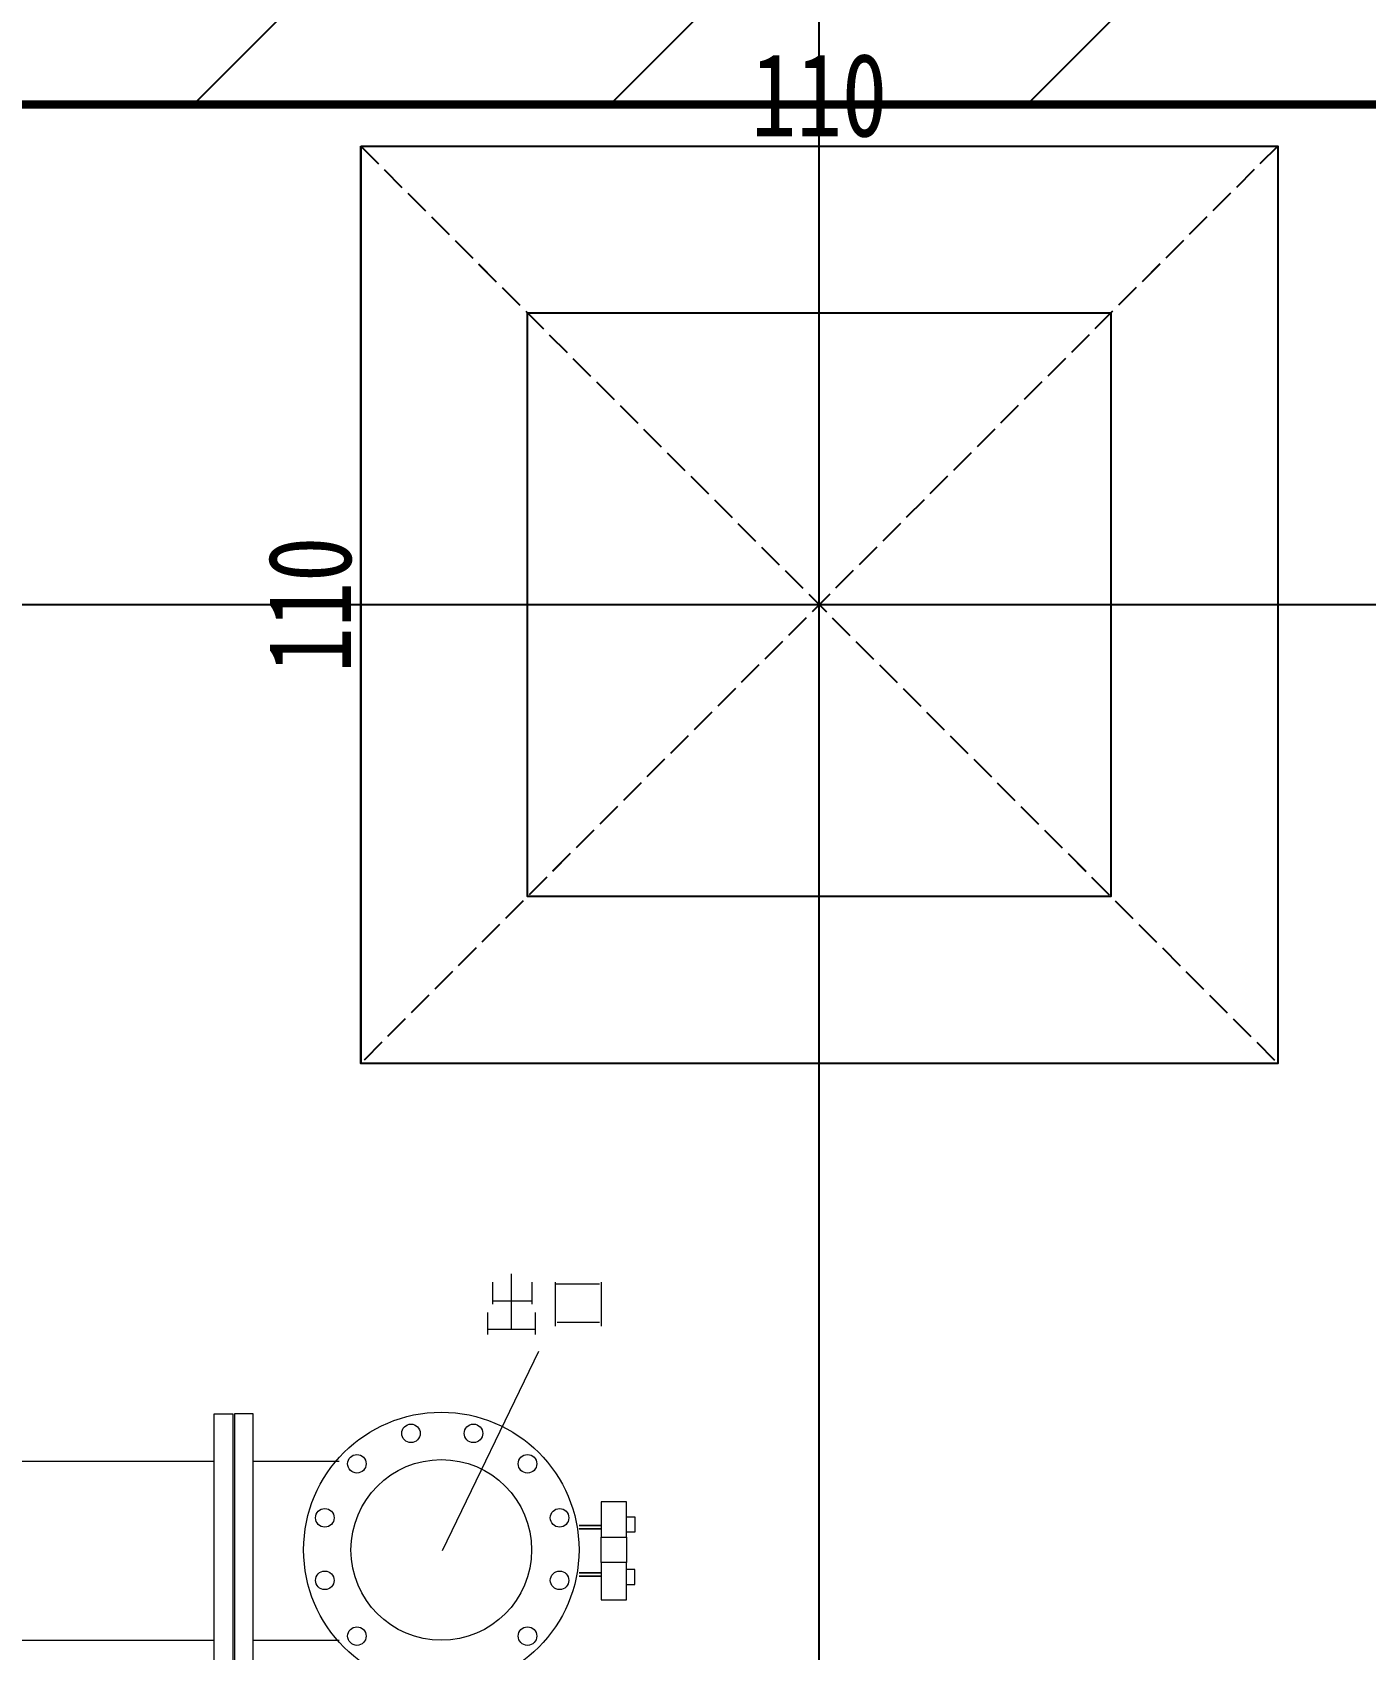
# Model space of a CAD drawing. Extents: x -18489 to 27370, y -8745 to 11880.
# Drawn here: x -15212.5 to -15052.6, y 7457.1 to 7651.1 of the extents above; entities that cross this region are included whole.
import ezdxf

# ---------------------------------------------------------------- set-up
doc = ezdxf.new("R2010")
doc.units = 0
doc.header["$LTSCALE"] = 100
doc.linetypes.add('X-CUB3-L10$0$COL-CEN-LIN', pattern=[3.25, 2.5, -0.25, 0.25, -0.25])
doc.linetypes.add('X-CUB3-L10$0$HIDDEN', pattern=[0.4, 0.3, -0.1])
for name, color, linetype in [('188K-SM-03-F10-MECH-EQ-Y2257103$0$Micron CUP L10 CDA EQU$0$M MOVE-IN AREA', 8, 'Continuous'), ('188K-SM-03-F10-MECH-EQ-Y2257103$0$Micron CUP L10 CDA EQU$0$M-PHASE1 AREA', 252, 'Continuous'), ('X-CUB3-L10$0$CCL', 8, 'X-CUB3-L10$0$COL-CEN-LIN'), ('X-CUB3-L10$0$COL', 8, 'Continuous'), ('X-CUB3-L10$0$COL-S', 8, 'Continuous')]:
    doc.layers.add(name, color=color, linetype=linetype)
doc.styles.add('X-CUB3-L10$0$DIM', font='', dxfattribs={"width": 0.8})
doc.styles.get('X-CUB3-L10$0$DIM').set_extended_font_data('MingLiU')
doc.dimstyles.new('X-CUB3-L10$0$JJP_005_defpoint', dxfattribs={"dimtxt": 20, "dimasz": 0.5, "dimexe": 0.5, "dimexo": 0.5, "dimgap": 0.5, "dimtad": 1, "dimdsep": 46, "dimtxsty": 'X-CUB3-L10$0$DIM', "dimblk": 'X-CUB3-L10$0$_None', "dimcen": 10, "dimclrd": 256, "dimclre": 256, "dimclrt": 256, "dimadec": 0, "dimazin": 0, "dimtfac": 1, "dimtix": 1, "dimtmove": 2, "dimatfit": 3, "dimldrblk": 'X-CUB3-L10$0$_None', "dimfxl": 0.5, "dimtolj": 1, "dimtzin": 0, "dimarcsym": 0})

# ---------------------------------------------------------------- blocks, each defined once
blk = doc.blocks.new('*D451')
at = {"layer": 'DefPoints', "lineweight": -2, "transparency": 16777216}
blk.add_line((0, 0), (110, 0), dxfattribs=at)
at = {"layer": 'DefPoints', "color": 0, "transparency": 16777216}
for p in [(0, 0), (110, 0), (110, 0)]:
    blk.add_point(p, dxfattribs=at)
at = {"layer": 'DefPoints', "transparency": 16777216, "insert": (55, 6.07), "char_height": 10, "attachment_point": 5, "style": 'X-CUB3-L10$0$DIM'}
blk.add_mtext('\\A1;110', dxfattribs=at)
blk = doc.blocks.new('X-CUB3-L10$0$_None')
blk = doc.blocks.new('*D452')
at = {"layer": 'DefPoints', "lineweight": -2, "transparency": 16777216}
blk.add_line((0, 0), (0, -110), dxfattribs=at)
at = {"layer": 'DefPoints', "color": 0, "transparency": 16777216}
for p in [(0, 0), (0, -110), (0, -110)]:
    blk.add_point(p, dxfattribs=at)
at = {"layer": 'DefPoints', "transparency": 16777216, "insert": (-6.07, -55), "char_height": 10, "attachment_point": 5, "rotation": 90, "style": 'X-CUB3-L10$0$DIM'}
blk.add_mtext('\\A1;110', dxfattribs=at)
blk = doc.blocks.new('188K-SM-03-F10-MECH-EQ-Y2257103$0$矽品二林中科一期-設備-空調$0$ZIN280AH(OD1400TL2135) 外型圖-Model')
at = {"color": 0, "lineweight": 13}
for points in [[(4371.9, 8283), (4371.9, 8285), (4371.9, 8309.3)], [(4394.2, 8252.6), (4394.2, 8270.8), (4394.2, 8295.1), (4394.2, 8319.4)], [(4418.5, 8309.3), (4418.5, 8285), (4418.5, 8283)], [(4446.9, 8256.6), (4446.9, 8260.7), (4446.9, 8285), (4446.9, 8309.3)], [(4446.9, 8307.3), (4473.2, 8307.3), (4497.5, 8307.3), (4499.6, 8307.3)], [(4501.6, 8309.3), (4501.6, 8285), (4501.6, 8260.7), (4501.6, 8256.6)], [(4371.9, 8287), (4398.2, 8287), (4418.5, 8287)], [(4365.8, 8246.5), (4365.8, 8248.5), (4365.8, 8272.8)], [(4422.5, 8272.8), (4422.5, 8248.5), (4422.5, 8246.5)], [(4422.5, 8252.6), (4416.5, 8252.6), (4390.1, 8252.6), (4365.8, 8252.6)], [(4499.6, 8260.7), (4475.2, 8260.7), (4448.9, 8260.7)], [(4426.6, 8226.2), (4311.1, 7987)], [(2112, 8094.5), (2316.7, 8094.5), (4037.4, 8094.5)], [(4084.1, 8094.5), (4187.4, 8094.5)], [(4532, 8003.3), (4532, 8045.8), (4501.6, 8045.8), (4501.6, 8003.3)], [(4532, 8027.6), (4542.1, 8027.6), (4542.1, 8009.3), (4532, 8009.3)], [(4501.6, 7972.9), (4501.6, 7928.3), (4532, 7928.3), (4532, 7972.9)], [(4532, 7946.5), (4542.1, 7946.5), (4542.1, 7964.7), (4532, 7964.7)], [(4037.4, 7879.6), (2112, 7879.6)], [(4187.4, 7879.6), (4084.1, 7879.6)]]:
    blk.add_lwpolyline(points, dxfattribs=at)
for points in [[(4059.7, 7822.9), (4037.4, 7822.9), (4037.4, 8151.2), (4059.7, 8151.2)], [(4061.8, 7822.9), (4084.1, 7822.9), (4084.1, 8151.2), (4061.8, 8151.2)], [(4501.6, 8017.4), (4475.2, 8017.4)], [(4501.6, 8013.4), (4475.2, 8013.4)], [(4501.6, 8003.3), (4532, 8003.3), (4532, 7972.9), (4501.6, 7972.9)], [(4501.6, 7960.7), (4475.2, 7960.7)], [(4475.2, 7956.6), (4501.6, 7956.6)]]:
    blk.add_lwpolyline(points, close=True, dxfattribs=at)
for centre, radius in [((4310, 7988.1), 165.2), ((4273.6, 8127.9), 11.1), ((4348.6, 8127.9), 11.1), ((4208.7, 8091.4), 11.1), ((4310, 7988.1), 108.4), ((4413.4, 8091.4), 11.1), ((4170.2, 8026.6), 11.1), ((4451.9, 8026.6), 11.1), ((4170.2, 7951.6), 11.1), ((4451.9, 7951.6), 11.1), ((4208.7, 7884.7), 11.1), ((4413.4, 7884.7), 11.1)]:
    blk.add_circle(centre, radius, dxfattribs=at)
blk = doc.blocks.new('188K-SM-03-F10-MECH-EQ-Y2257103')
at = {"layer": '188K-SM-03-F10-MECH-EQ-Y2257103$0$Micron CUP L10 CDA EQU$0$M MOVE-IN AREA'}
h = blk.add_hatch(dxfattribs=at)
h.set_pattern_fill('JIS_WOOD', color=256, scale=50)
h.set_pattern_definition([(45, (4473.52, 709.2), (-25, 25), [])])
h.paths.add_polyline_path([(-17249.15, 7922.46), (-17249.15, 7642.46), (-15853.15, 7642.46), (-15853.15, 6432.46), (-15853.15, 789.96), (-15463.15, 789.96), (-15463.15, 6142.46), (-15463.15, 7642.46), (-14093.15, 7642.46), (-14093.15, 7922.46)])
at = {"layer": '188K-SM-03-F10-MECH-EQ-Y2257103$0$Micron CUP L10 CDA EQU$0$M MOVE-IN AREA', "const_width": 1}
blk.add_lwpolyline([(-17249.15, 7922.46), (-17249.15, 7642.46), (-15853.15, 7642.46), (-15853.15, 6432.46), (-15853.15, 6432.46), (-15853.15, 789.96), (-15463.15, 789.96), (-15463.15, 6142.46), (-15463.15, 6142.46), (-15463.15, 7642.46), (-14093.15, 7642.46), (-14093.15, 7922.46)], close=True, dxfattribs=at)
at = {"layer": '188K-SM-03-F10-MECH-EQ-Y2257103$0$Micron CUP L10 CDA EQU$0$M-PHASE1 AREA', "lineweight": 0, "ltscale": 0.1, "xscale": 0.09997486657821997, "yscale": 0.09997486657821997, "zscale": 0.09997486657821997}
blk.add_blockref('188K-SM-03-F10-MECH-EQ-Y2257103$0$矽品二林中科一期-設備-空調$0$ZIN280AH(OD1400TL2135) 外型圖-Model', (-15594.37, 6670.5), dxfattribs=at)
blk = doc.blocks.new('*U450')
at = {"layer": 'DefPoints', "linetype": 'X-CUB3-L10$0$HIDDEN', "ltscale": 0.1}
for p, q in [((110, 0), (0, -110)), ((0, 0), (110, -110))]:
    blk.add_line(p, q, dxfattribs=at)
at = {"layer": 'X-CUB3-L10$0$COL', "ltscale": 0.1}
blk.add_lwpolyline([(0, 0), (110, 0), (110, -110), (0, -110)], close=True, dxfattribs=at)
at = {"layer": 'DefPoints'}
dim = blk.add_linear_dim(base=(110, 0), p1=(0, 0), p2=(110, 0), dimstyle='X-CUB3-L10$0$JJP_005_defpoint', override={"dimtxt": 10}, dxfattribs=at)
dim.commit()
dim.dimension.update_dxf_attribs({"geometry": '*D451', "text_midpoint": (55, 6.067)})
dim = blk.add_linear_dim(base=(0, -110), p1=(0, 0), p2=(0, -110), angle=90, dimstyle='X-CUB3-L10$0$JJP_005_defpoint', override={"dimtxt": 10}, dxfattribs=at)
dim.commit()
dim.dimension.update_dxf_attribs({"geometry": '*D452', "text_midpoint": (-6.067, -55)})
blk = doc.blocks.new('X-CUB3-L10$0$CUB3-10')
at = {"layer": 'X-CUB3-L10$0$CCL'}
for p, q in [((-2280, 0), (-2280, 9982.459)), ((720, 8302.459), (-5160, 8302.459))]:
    blk.add_line(p, q, dxfattribs=at)
at = {"layer": 'X-CUB3-L10$0$COL-S'}
blk.add_lwpolyline([(-2315, 8337.459), (-2245, 8337.459), (-2245, 8267.459), (-2315, 8267.459)], close=True, dxfattribs=at)
at = {"layer": 'X-CUB3-L10$0$COL'}
blk.add_blockref('*U450', (-2335, 8357.459), dxfattribs=at)
blk = doc.blocks.new('X-CUB3-L10')
at = {"layer": 'X-CUB3-L10$0$COL-S'}
blk.add_lwpolyline([(-15153.15, 7617.46), (-15083.15, 7617.46), (-15083.15, 7547.46), (-15153.15, 7547.46)], close=True, dxfattribs=at)
at = {"layer": 'X-CUB3-L10$0$CCL'}
blk.add_blockref('X-CUB3-L10$0$CUB3-10', (-12838.15, -720), dxfattribs=at)
at = {"layer": 'X-CUB3-L10$0$COL'}
blk.add_blockref('*U450', (-15173.15, 7637.46), dxfattribs=at)

msp = doc.modelspace()

# ---------------------------------------------------------------- block references
msp.add_blockref('X-CUB3-L10', (0, 0))

# ---------------------------------------------------------------- next in the draw order: block references
msp.add_blockref('188K-SM-03-F10-MECH-EQ-Y2257103', (0, 0))

doc.saveas('drawing.dxf')
